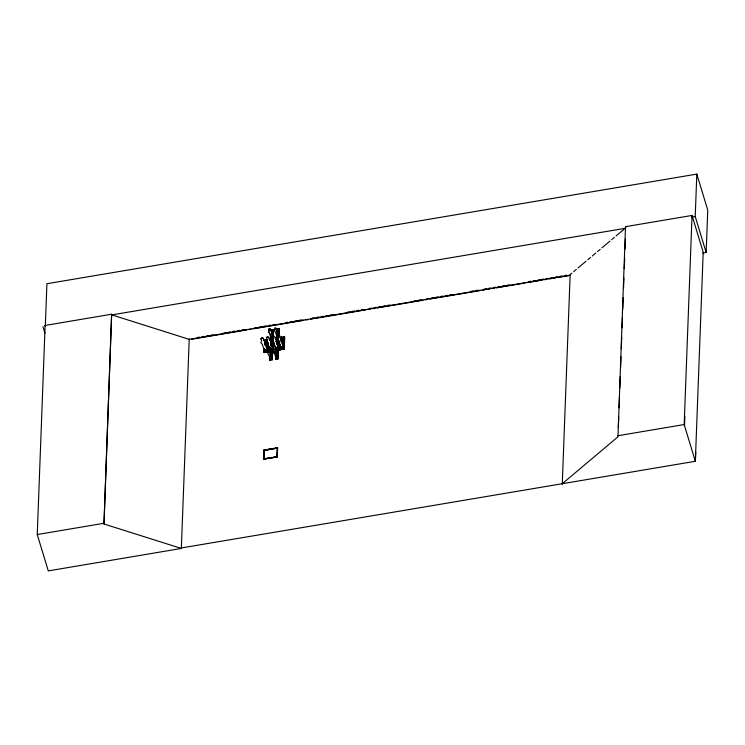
<?xml version="1.0" encoding="UTF-8"?>
<svg xmlns="http://www.w3.org/2000/svg" width="745" height="745" viewBox="0 0 745 745"><rect width="100%" height="100%" fill="white"/><g stroke="black" fill="none" stroke-linecap="round" stroke-linejoin="round"><path stroke-width="1.12" d="M181.454 547.947L181.435 548.441L48.295 570.894L37.25 534.538L45.119 325.444L111.638 314.222L103.983 523.996L181.342 548.45L181.37 547.957L695.336 461.276L695.765 452.168M103.983 523.996L111.638 314.222M181.342 548.45L189.23 338.863M261.095 339.022L261.095 339.115A1.183 0.922 2.2 0 1 261.979 338.016A1.183 0.922 2.2 0 1 263.404 338.724L263.404 338.63A1.183 0.922 2.2 0 0 261.979 337.923A1.183 0.922 2.2 0 0 261.095 339.022L261.681 341.052A2.375 1.844 2.2 0 0 262.063 343.966L264.652 350.821L266.961 350.336L265.332 343.324M265.332 343.417A2.375 1.844 2.2 0 0 263.991 340.661L264 340.567M264.512 352.497L263.981 350.113L264.475 350.821L267.399 350.327L267.446 349.535L267.734 350.467L264.27 351.053L263.981 350.113M264.103 352.553L264.233 349.237M264.345 348.977L264.224 352.413L264.41 349.079M267.231 340.921L264.633 341.359L264.624 339.944L267.222 339.506M264.838 344.73L264.922 342.523M265.369 351.789L264.894 350.215L265.946 350.038L266.431 351.612M265.183 344.553L265.35 340.018M265.257 344.544L265.378 341.219M265.444 344.628L265.565 341.312M265.462 350.811C266.31 349.228 265.024 349.442 265.248 350.662M265.648 341.285L265.509 344.618L266.719 344.218M265.574 349.712L265.453 350.914M265.946 350.038L264.885 350.327M266.505 338.1L266.505 338.193A1.183 0.922 2.2 0 1 267.38 337.103A1.183 0.922 2.2 0 1 268.815 337.802L268.815 337.709A1.183 0.922 2.2 0 0 267.39 337.01A1.183 0.922 2.2 0 0 266.505 338.1L267.092 340.139A2.375 1.844 2.2 0 0 267.474 343.045L267.474 342.951A2.375 1.844 2.2 0 1 267.092 340.046L267.092 340.139M267.38 341.862L266.859 352.096L267.269 342.123M263.935 351.351L264.428 352.059L267.353 351.565L267.446 349.535M267.39 348.688L267.716 342.02M263.46 459.386L263.711 450.101L277.568 447.764L277.317 457.048L263.376 459.088L277.224 456.75L277.568 447.764M267.623 348.66L267.809 343.11M264.456 344.33L267.911 343.752L267.678 351.817L266.822 352.087M263.86 459.069L264.084 450.287L277.168 448.08L264.177 450.585L263.86 459.069L276.944 456.862L277.168 448.08M268.042 344.06L267.976 351.901L268.265 345.233M273.275 329.933L272.493 338.118L273.331 329.625L272.493 338.118L272.987 338.034L272.875 337.243L272.847 337.774L270.901 338.1L269.327 332.642A1.583 1.229 2.2 0 1 269.066 330.696L269.066 328.731M269.317 332.708L269.327 332.642A1.583 1.229 2.2 0 1 269.066 330.761L268.675 329.402M270.742 342.402L270.742 342.495A2.375 1.844 2.2 0 0 269.401 339.748L269.401 339.655A2.375 1.844 2.2 0 1 270.742 342.402L272.372 349.517M273.76 342.104L273.415 350.969L269.42 351.64L269.588 347.217M269.448 351.649L269.681 347.217M272.623 338.584L270.025 339.022L269.979 340.26L273.443 339.673M269.858 347.058L269.923 351.584L270.081 348.241M270.686 353.959A1.583 1.229 2.2 0 0 269.792 352.124L269.792 352.068M269.886 351.575L270.053 347.151M270.482 357.498C271.133 363.02 268.777 357.917 270.118 358.904L272.065 358.578L272.093 358.047L272.288 358.671L269.979 359.062L269.783 358.429M270.798 333.797L270.64 338.444L270.603 336.805L270.929 337.28M270.221 352.599L272.53 352.208L270.221 352.599L270.212 351.649L272.521 351.258L272.251 359.565L271.683 359.751L272.447 359.621L269.82 360.068L270.1 354.573L272.409 354.182M270.072 356.408L269.811 360.058M270.295 349.303L271.357 349.126L270.295 349.303L270.78 350.876M270.677 341.312L271.012 339.292M270.78 336.777L271.068 338.36M271.031 330.966L273.34 330.575L271.031 330.966L271.022 330.016L273.601 329.858L273.285 336.833M270.258 357.674L270.146 360.021M270.258 359.984L270.407 357.665M270.491 355.346L270.696 351.77M270.835 345.913L271.012 341.471M271.208 336.87L271.916 336.749L271.208 336.87C270.863 338.5 273.136 338.118 271.916 336.749M270.565 355.253L270.696 351.696L270.742 355.3M271.189 348.856C270.528 350.411 271.357 348.232 270.733 349.517M271.087 348.772L270.938 349.899M270.025 328.862L270.612 330.435A1.583 1.229 2.2 0 1 271.506 332.27L271.497 332.335A1.583 1.229 2.2 0 0 270.612 330.501L270.146 328.992M270.565 359.937L270.705 357.6M271.078 348.902L270.882 349.889M271.553 334.831L271.739 330.175L271.022 330.016M270.994 358.736L270.984 358.215M270.901 358.215L270.798 358.885M271.776 337.187L271.543 336.507L271.804 337.15M271.692 336.693L271.757 336.908M271.413 359.5L271.096 358.382L270.388 358.569L270.705 359.621L270.388 358.503M271.832 350.699L271.357 349.126M272.009 351.631L271.776 358.643L270.686 353.903M272.428 359.621L272.558 351.379L271.729 359.742M272.232 351.174L273.21 338.891M269.755 359.258L272.037 359.397L272.335 351.556M272.791 338.072L273.145 329.933M272.521 351.258L272.037 359.397M273.043 341.135L272.707 351.1L273.126 341.108M273.108 336.777L273.368 329.746M272.949 349.954L273.35 341.089M270.77 342.169L273.424 341.927L273.154 350.886M274.402 353.27L274.402 353.335A1.583 1.229 2.2 0 1 274.151 351.398L274.151 351.333A1.583 1.229 2.2 0 0 274.402 353.27L276.125 357.907L277.671 357.591L276.581 352.906A1.583 1.229 2.2 0 0 275.687 351.072L275.278 348.204L275.78 348.911M276.944 336.219L275.212 331.711A1.583 1.229 2.2 0 1 274.961 329.765L274.961 329.709M275.38 349.554L275.445 347.328M275.641 347.068L275.408 350.644M278.518 337.597L275.92 338.034L275.929 339.45L278.528 339.012M275.631 349.386L275.715 347.17M275.687 351.137L275.687 351.072A1.583 1.229 2.2 0 1 276.581 352.972M278.975 341.219L278.658 349.656L275.734 350.15L275.901 347.263M278.481 336.023L277.391 331.283A1.583 1.229 2.2 0 0 276.497 329.504L276.497 329.448M276.516 358.932C275.464 359.649 275.492 356.408 276.013 357.907M275.883 349.461L275.985 347.235M277.019 337.364L276.488 335.809L276.823 336.284M276.106 350.653L275.743 359.081L276.106 350.653L278.416 350.262L278.36 358.615L278.202 350.588M276.19 348.306L277.252 348.129L276.19 348.306L276.665 349.88M276.572 337.438L276.702 332.81M276.926 329.97L279.235 329.588L276.926 329.97L276.917 329.029L279.487 328.862L279.217 335.837M276.488 342.644L276.646 338.109L276.767 343.817M276.674 337.336L276.777 333.862M276.74 342.719L276.907 338.295L275.92 338.034M277.922 350.625L277.578 358.755L278.453 350.383L276.004 350.951L276.591 350.699L276.46 354.257L276.814 350.811L276.339 350.904M276.917 347.747L276.944 348.856M277.801 335.762L277.093 335.948L277.801 335.837M277.028 347.98L276.544 348.027L277.084 348.725M276.6 358.559L276.283 357.507L276.991 357.386L277.308 358.438M276.805 357.414L276.497 357.73M277.391 335.539L277.457 336.219L277.708 335.632M276.693 357.46L276.563 357.581M280.912 348.083L278.332 341.126A2.375 1.844 2.2 0 1 277.941 338.314L277.354 336.274A1.183 0.922 2.2 0 1 278.239 335.185A1.183 0.922 2.2 0 1 279.664 335.883L280.25 337.923A2.375 1.844 2.2 0 1 281.591 340.67M277.727 349.703L277.252 348.129M278.118 336.88L277.419 337.001L277.103 335.883M278.323 341.219L278.332 341.126A2.375 1.844 2.2 0 1 277.95 338.221M278.434 335.967L279.226 328.638L278.881 335.893M277.736 358.643L278.043 350.522M278.639 341.061L278.164 350.187L278.434 341.322M278.602 335.855L278.863 328.899M278.723 335.921L279.124 328.927M277.559 358.745L278.416 350.262M278.658 349.656L278.704 341.154M279.003 336.936L279.477 328.871M278.835 348.958L279.021 343.417M278.909 348.949L279.114 343.417M279.012 349.889L279.273 342.029L277.54 342.318M279.487 343.352L279.319 349.954L275.818 350.588M279.664 335.883L279.664 335.976A1.183 0.922 2.2 0 0 278.23 335.278A1.183 0.922 2.2 0 0 277.354 336.368L277.606 335.641M279.3 349.973L279.571 343.324M280.25 337.923L280.25 337.83A2.375 1.844 2.2 0 1 281.591 340.577L283.221 347.692L280.912 347.99M281.405 349.638C279.226 351.174 280.763 344.628 280.688 349.312L283.612 348.818L284.022 338.174M280.297 349.824L280.483 344.283M281.219 349.545L280.474 349.554L280.511 347.328M280.893 338.621L284.348 338.034L280.893 338.621L280.874 337.196L284.73 336.954L284.273 349.126L280.474 349.545M280.735 349.75L280.902 347.505M281.033 347.487L280.967 349.712L281.238 347.235M281.256 341.964L281.405 337.532M281.331 341.955L281.61 337.271L281.768 341.881M281.508 341.797L281.675 337.373L280.874 337.196M281.647 342.048L281.945 337.438M281.508 347.068L281.824 347.99L281.936 346.947M281.508 347.198C281.796 348.576 282.113 346.323 281.61 348.008M281.824 346.974L282.048 347.831M282.206 347.3L281.144 347.58L281.619 349.154L281.154 347.477L282.206 347.3L282.69 348.874M283.202 346.025L283.566 338.267M283.147 349.331L284.05 337.085M283.836 347.021L284.152 338.156M284.339 336.619L283.938 349.079L284.422 336.889M562.261 484.213L570.149 274.616L571.918 273.136M562.279 483.719L617.968 436.812L625.511 226.666L692.04 215.445L703.196 252.183L695.336 461.276L684.171 424.548L692.04 215.445M618.313 427.546L618.704 417.116M619.058 407.841L619.449 397.411M619.793 388.145L620.231 376.551M620.585 367.285L620.976 356.846M621.283 348.735L621.712 337.15M622.066 327.875L622.457 317.445M622.764 309.333L623.193 297.749M623.546 288.473L623.938 278.043M624.282 268.768L624.683 258.338M625.027 249.072L625.418 238.642M702.721 253.067L706.158 252.481L695.225 216.506L696.817 174.107L46.916 283.715L45.324 326.114L45.119 325.444M706.158 252.481L707.75 210.09L696.817 174.107M684.487 425.6L684.925 416.483M265.35 350.737L265.509 350.15L265.797 350.578M265.779 349.861L265.313 350.234M271.515 337.234L271.823 336.666L271.608 337.252M271.795 336.721L271.525 337.159L271.823 336.656M277.028 348.111L276.758 348.902L276.954 347.878M267.837 350.932L268.451 350.299M273.769 349.722L274.151 351.398M276.516 348.641L276.823 348.017M282.01 347.617L281.489 347.589M266.887 344.376L265.555 344.954M272.391 332.773L272.298 333.415M270.817 343.994C271.497 341.508 273.182 345.186 270.845 343.957M271.748 354.704L270.966 354.452L271.096 355.142M283.137 341.638C281.545 343.678 281.424 340.139 283.165 341.666M270.789 348.837L271.124 349.498L270.696 349.014M274.663 327.949L274.961 329.765M270.668 349.368L270.938 349.237M265.378 344.507L266.84 344.292M278.379 332.261L277.503 332.084M272.26 343.594L270.966 344.041M271.702 354.695L271.199 355.03M281.675 341.918L283.091 341.555L282.02 342.411M267.278 339.692L264.568 340.39M278.816 328.834L279.282 328.815M264.037 352.571L268.023 351.873M276.516 337.438L278.192 337.001M265.22 352.366L264.782 352.441M269.625 351.379L270.556 351.463M270.118 351.947L272.558 351.379M281.61 337.271L280.791 337.662L284.283 337.047M270.174 351.947L270.603 351.882M278.127 350.178L278.863 350.057M278.779 350.057L278.425 348.902M275.697 359.071L278.369 358.606L277.894 358.708M278.006 358.671L277.96 357.87L277.932 358.401L275.976 358.736L275.65 358.261M270.798 349.638L270.705 349.778M276.6 348.641L277.019 348.343M276.6 348.511L276.609 348.343M276.879 348.716L276.609 348.222M265.267 350.439L265.769 350.318M281.992 347.282L281.908 347.859M281.973 347.673L281.675 347.021M270.91 343.603L271.972 343.249M276.758 342.458L278.09 342.234L277.196 343.119M276.805 342.616L278.136 342.383M276.693 353.707L277.643 353.717L276.73 353.996M265.732 350.057L265.704 350.727M277 348.818L276.712 347.859M573.678 271.646L576.332 269.411M578.101 267.921L586.054 261.216M587.824 259.735L590.478 257.5M592.247 256.01L595.777 253.03M597.546 251.54L600.2 249.305M601.969 247.815L609.922 241.119M611.692 239.629L614.336 237.394M616.106 235.904L624.059 229.209M271.702 332.987L272.428 332.866M272.372 333.238L271.757 333.397M278.267 332.242L277.54 332.372M271.487 355.039L271.217 354.359M276.851 353.456L276.628 353.968M277.345 353.94L277.112 353.363M276.749 348.194L276.926 348.595M273.117 329.951L273.592 329.867M277.606 329.206L276.823 329.327L277.308 329.262M271.227 338.249L270.761 338.258L273.07 337.867M269.941 339.487L272.679 338.77M275.836 338.491L278.574 337.783M267.306 352.012L267.399 350.765L267.353 351.565M272.94 351.063L272.81 349.852L272.763 350.644L269.839 351.137L269.345 350.439L269.792 352.124M272.307 351.584L272.772 351.491M276.078 350.532L276.265 350.374M283.789 349.237L283.659 348.027L283.612 348.818M269.066 328.787L269.858 328.824M274.151 349.424L274.942 349.452M277.96 331.842L279.151 331.693L276.805 331.953M691.807 217.074L695.225 216.506M197.257 337.513L199.558 337.122M201.848 336.74L204.139 336.349M206.44 335.958L208.73 335.576M211.031 335.185L213.321 334.803M223.649 333.062L225.94 332.67M228.24 332.289L230.531 331.897M232.831 331.516L235.122 331.125M237.413 330.733L239.713 330.352M242.004 329.961L244.304 329.579M254.622 327.837L256.923 327.446M259.213 327.064L261.514 326.673M263.804 326.291L266.105 325.9M268.396 325.509L270.686 325.127M272.987 324.736L275.278 324.354M285.605 322.613L287.896 322.222M290.196 321.84L292.487 321.449M294.787 321.058L297.078 320.676M299.369 320.285L301.669 319.903M311.997 318.162L314.288 317.77M316.588 317.389L318.879 316.998M321.17 316.616L323.47 316.225M325.761 315.833L328.061 315.452M330.352 315.06L332.642 314.679M347.561 312.164L349.861 311.773M352.152 311.391L354.443 311M356.743 310.609L359.034 310.227M361.334 309.836L363.625 309.454M369.362 308.486L371.653 308.095M373.953 307.713L376.244 307.322M378.544 306.94L380.835 306.549M383.126 306.158L385.426 305.776M387.717 305.385L390.017 305.003M414.108 300.933L416.399 300.552M418.699 300.161L420.99 299.779M426.727 298.81L429.027 298.419M431.318 298.037L433.609 297.646M435.909 297.264L438.2 296.873M440.5 296.482L442.791 296.1M445.091 295.709L447.382 295.327M449.673 294.936L451.973 294.554M471.473 291.258L473.773 290.876M476.064 290.485L478.355 290.103M484.092 289.135L486.392 288.743M488.683 288.362L490.983 287.97M493.274 287.589L495.574 287.197M497.865 286.816L500.156 286.425M502.456 286.033L504.747 285.652M507.047 285.26L509.338 284.879M528.838 281.582L531.138 281.2M533.429 280.809L535.73 280.427M538.02 280.036L543.757 279.068M546.057 278.686L548.348 278.295M550.639 277.913L552.939 277.522M555.23 277.14L557.53 276.749M559.821 276.358L562.112 275.976M564.412 275.585L566.703 275.203M570.13 275.11L189.211 339.357L111.843 314.893L625.809 228.212L625.511 226.666M191.54 339.282L241.976 330.771M244.267 330.389L246.558 329.998M248.849 329.616L251.139 329.225M253.43 328.843L303.867 320.331M306.158 319.95L308.449 319.558M310.74 319.177L313.03 318.786M315.321 318.404L361.167 310.665M363.467 310.283L365.758 309.892M368.049 309.51L370.339 309.119M372.63 308.737L374.921 308.346M377.212 307.964L423.058 300.235M425.358 299.844L427.649 299.462M429.94 299.071L432.23 298.68M434.521 298.298L480.367 290.569M482.658 290.178L484.948 289.796M487.249 289.405L489.539 289.023M491.83 288.632L494.121 288.25M496.412 287.859L525.067 283.026M527.358 282.644L542.258 280.129M544.548 279.738L546.839 279.356M549.139 278.965L551.43 278.583M553.721 278.192L556.012 277.81M558.303 277.419L569.767 275.492M271.748 331.264L273.322 331.125L271.785 331.385M276.87 330.398L279.217 330.137L277.671 330.398M271.711 332.084L273.294 331.953L271.748 332.214M271.683 332.819L273.257 332.68L271.72 332.94M271.655 333.639L273.229 333.509L271.692 333.769M277.54 332.652L279.124 332.512L277.578 332.773M271.05 337.215L272.586 336.954L271.506 332.27M272.586 337.019L270.789 337.429L270.603 336.805M270.565 337.634L270.901 338.1M276.46 336.638L278.742 336.777M267.176 340.735L264.633 341.359M275.874 339.264L278.472 338.826M270.035 340.446L272.633 340.009M264.54 342.002L267.138 341.564M270.817 340.94L272.549 340.642M275.846 340.092L277.578 339.795M281.666 339.115L284.32 338.863L280.856 339.45M264.605 342.188L267.194 341.75M270.873 341.126L272.605 340.838M264.494 343.24L267.958 342.653M275.799 341.322L278.397 340.884M281.619 340.344L284.273 340.092L280.809 340.679M264.559 343.426L268.014 342.84M270.826 342.365L273.424 341.927M275.855 341.517L279.319 340.931M270.724 343.268L273.378 343.017L270.78 343.454M276.619 342.281L279.217 341.843M281.573 341.443L284.227 341.191L281.629 341.629M264.512 344.525L267.911 343.752M265.276 345.419L267.93 345.168L265.332 345.606M270.677 344.507L273.331 344.255L270.733 344.693M276.572 343.51L279.226 343.259L276.628 343.696M282.392 342.532L284.18 342.43L281.582 342.868M270.062 349.815L272.372 349.424M280.735 348.083L283.659 347.589L283.705 346.788L283.985 347.729M283.119 347.878L280.52 348.315L280.241 347.375M275.231 349.442L275.734 350.15M280.195 348.613L280.688 349.312M276.05 352.022L278.397 351.761L276.861 352.022M270.202 353.149L272.512 352.757L270.165 353.018L270.128 353.847L272.474 353.577L270.165 353.968M275.995 353.586L278.304 353.195M270.835 355.272L272.419 355.132L270.873 355.393M276.73 354.275L278.304 354.145L276.767 354.397M277.652 448.062L263.711 450.101M263.767 458.771L276.944 456.862M617.652 435.769L684.171 424.548M37.25 534.538L103.778 523.316M268.451 350.364L269.047 350.448M277.578 358.755L278.043 358.68M276.861 343.045L277.829 343.119L278.164 342.346M265.602 345.103L266.859 344.255M275.566 327.698L276.497 329.504M273.368 342.057L275.948 348.911L278.267 348.427L276.637 341.415A2.375 1.844 2.2 0 0 275.296 338.658L274.709 336.721A1.183 0.922 2.2 0 0 273.275 336.107A1.183 0.922 2.2 0 0 272.391 337.206L272.987 339.143A2.375 1.844 2.2 0 0 273.368 341.964L275.957 348.818L278.257 348.52L276.628 341.508M267.474 342.951L270.062 349.908M270.23 358.904L268.507 354.331A1.583 1.229 2.2 0 1 268.256 352.385L267.846 350.867M276.488 335.809L276.684 336.442M278.704 348.418L278.742 347.626L279.03 348.558L275.566 349.144L275.278 348.204M273.098 337.038L272.912 336.414L272.884 336.945M277.96 357.581L277.987 357.051L278.174 357.674L275.864 358.066L275.678 357.442M268.815 337.709L269.401 339.748M263.404 338.63L263.991 340.661M42.968 326.683L44.942 333.173M279.142 330.836L276.833 331.227L279.142 330.836M269.662 349.154L269.671 350.141L273.136 349.554L272.856 348.613L272.81 349.414L269.886 349.908L269.662 349.154M278.388 351.091L276.069 351.472L278.388 351.091M278.332 352.46L276.022 352.851L278.332 352.46"/></g></svg>
